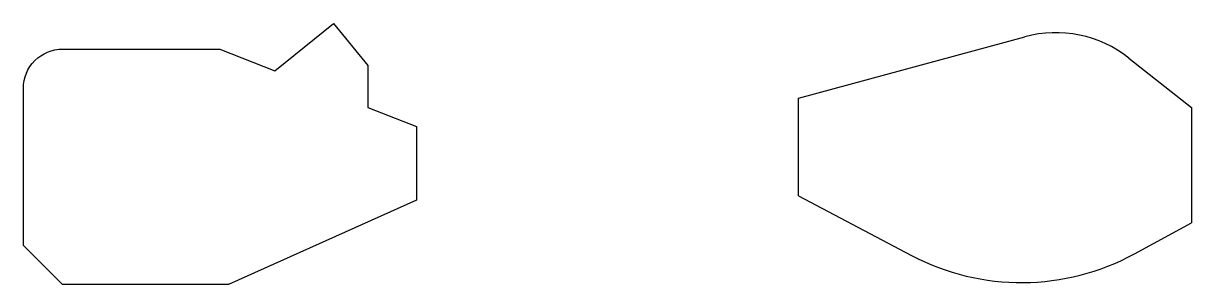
# Model space of a CAD drawing. Header units: millimetres. Extents: x 5217 to 5365, y 5902 to 5935.
import ezdxf

# ---------------------------------------------------------------- set-up
doc = ezdxf.new("R2010")
doc.units = ezdxf.units.MM

msp = doc.modelspace()

# ---------------------------------------------------------------- linework, layer by layer
for p, q in [((5248.8, 5928.87), (5256.26, 5934.91)), ((5256.26, 5934.91), (5260.62, 5929.53)), ((5315.43, 5925.38), (5344.22, 5933.2)), ((5241.8, 5931.63), (5248.8, 5928.87)), ((5357.45, 5930.49), (5365.43, 5924.18)), ((5260.62, 5929.53), (5260.62, 5924.2)), ((5260.62, 5924.2), (5266.8, 5921.77)), ((5315.43, 5912.92), (5329.81, 5905.35)), ((5266.8, 5912.37), (5242.88, 5901.63)), ((5358.17, 5905.56), (5365.43, 5909.52))]:
    msp.add_line(p, q)
msp.add_lwpolyline([(5242.88, 5901.63), (5221.8, 5901.63), (5216.8, 5906.63), (5216.8, 5926.63, -0.414214), (5221.8, 5931.63), (5241.8, 5931.63)], format="xyb")
for points in [[(5315.43, 5912.92), (5315.43, 5925.38)], [(5365.43, 5924.18), (5365.43, 5909.52)], [(5266.8, 5921.77), (5266.8, 5912.37)]]:
    msp.add_lwpolyline(points)
for centre, radius, start, end in [((5348.15, 5918.72), 15, 51.6942, 105.1791), ((5343.79, 5931.89), 30, 242.2063, 298.6373)]:
    msp.add_arc(centre, radius, start, end)

doc.saveas('drawing.dxf')
